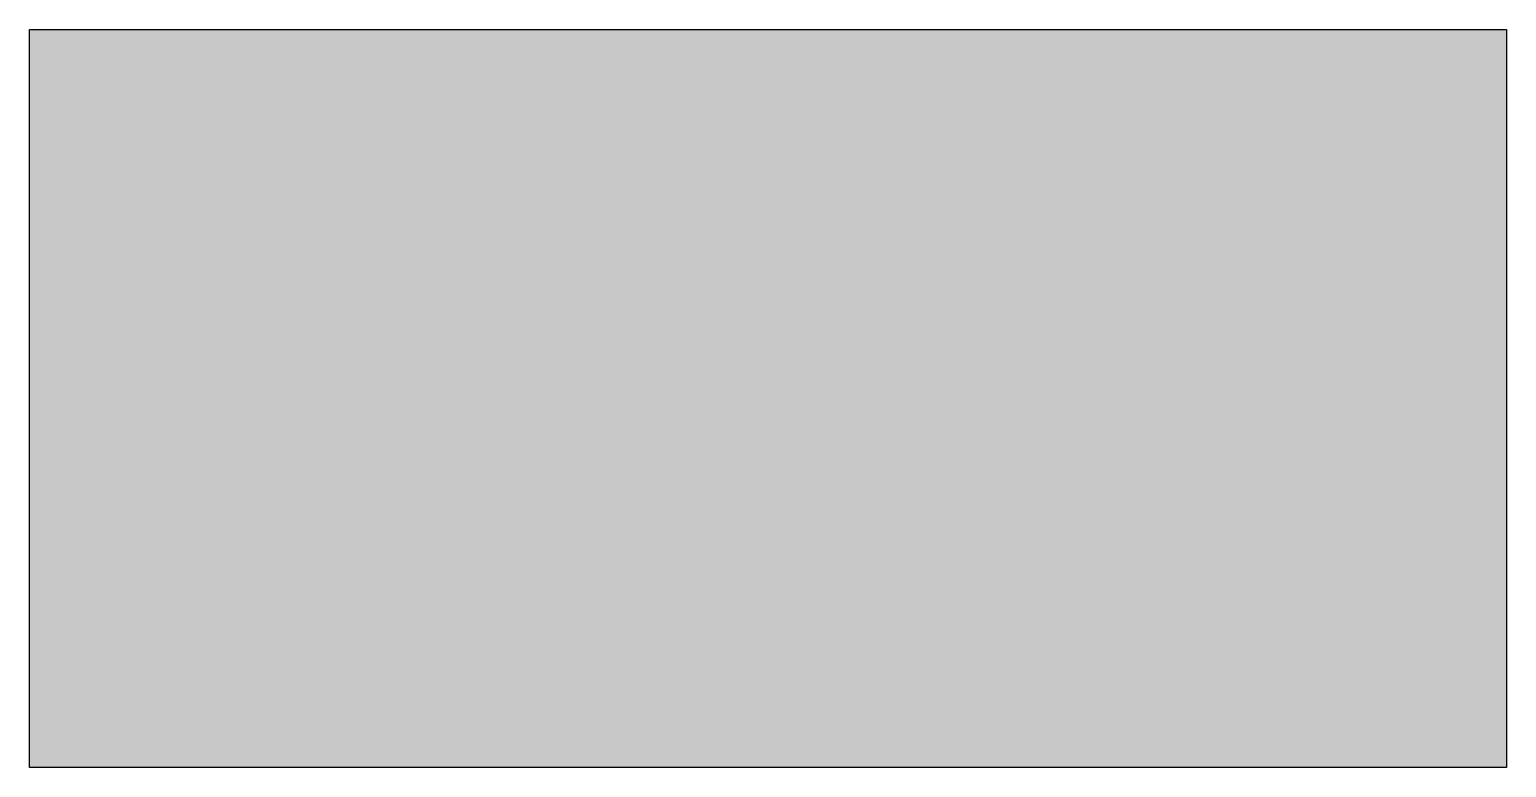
# Model space of a CAD drawing. Extents: x -1.25 to 1.25, y -0.62 to 0.62.
import ezdxf

# ---------------------------------------------------------------- set-up
doc = ezdxf.new("R2010")
doc.units = 0
doc.header["$LTSCALE"] = 12
doc.layers.add('POSTE', color=7, linetype='CONTINUOUS')
doc.layers.add('POSTEEXISTENTE', color=7, linetype='CONTINUOUS')

# ---------------------------------------------------------------- blocks, each defined once
blk = doc.blocks.new('PI')
at = {"layer": 'POSTE'}
blk.add_lwpolyline([(-1.248, 0.624), (1.248, 0.624), (1.248, -0.624), (-1.248, -0.624)], close=True, dxfattribs=at)

msp = doc.modelspace()

# ---------------------------------------------------------------- hatches: boundary and pattern name
at = {"layer": 'POSTEEXISTENTE'}
msp.add_hatch(color=256, dxfattribs=at).paths.add_polyline_path([(-1.248, 0.624), (-1.248, -0.624), (1.248, -0.624), (1.248, 0.624)])

# ---------------------------------------------------------------- block references
msp.add_blockref('PI', (0, 0), dxfattribs=at)

doc.saveas('drawing.dxf')
